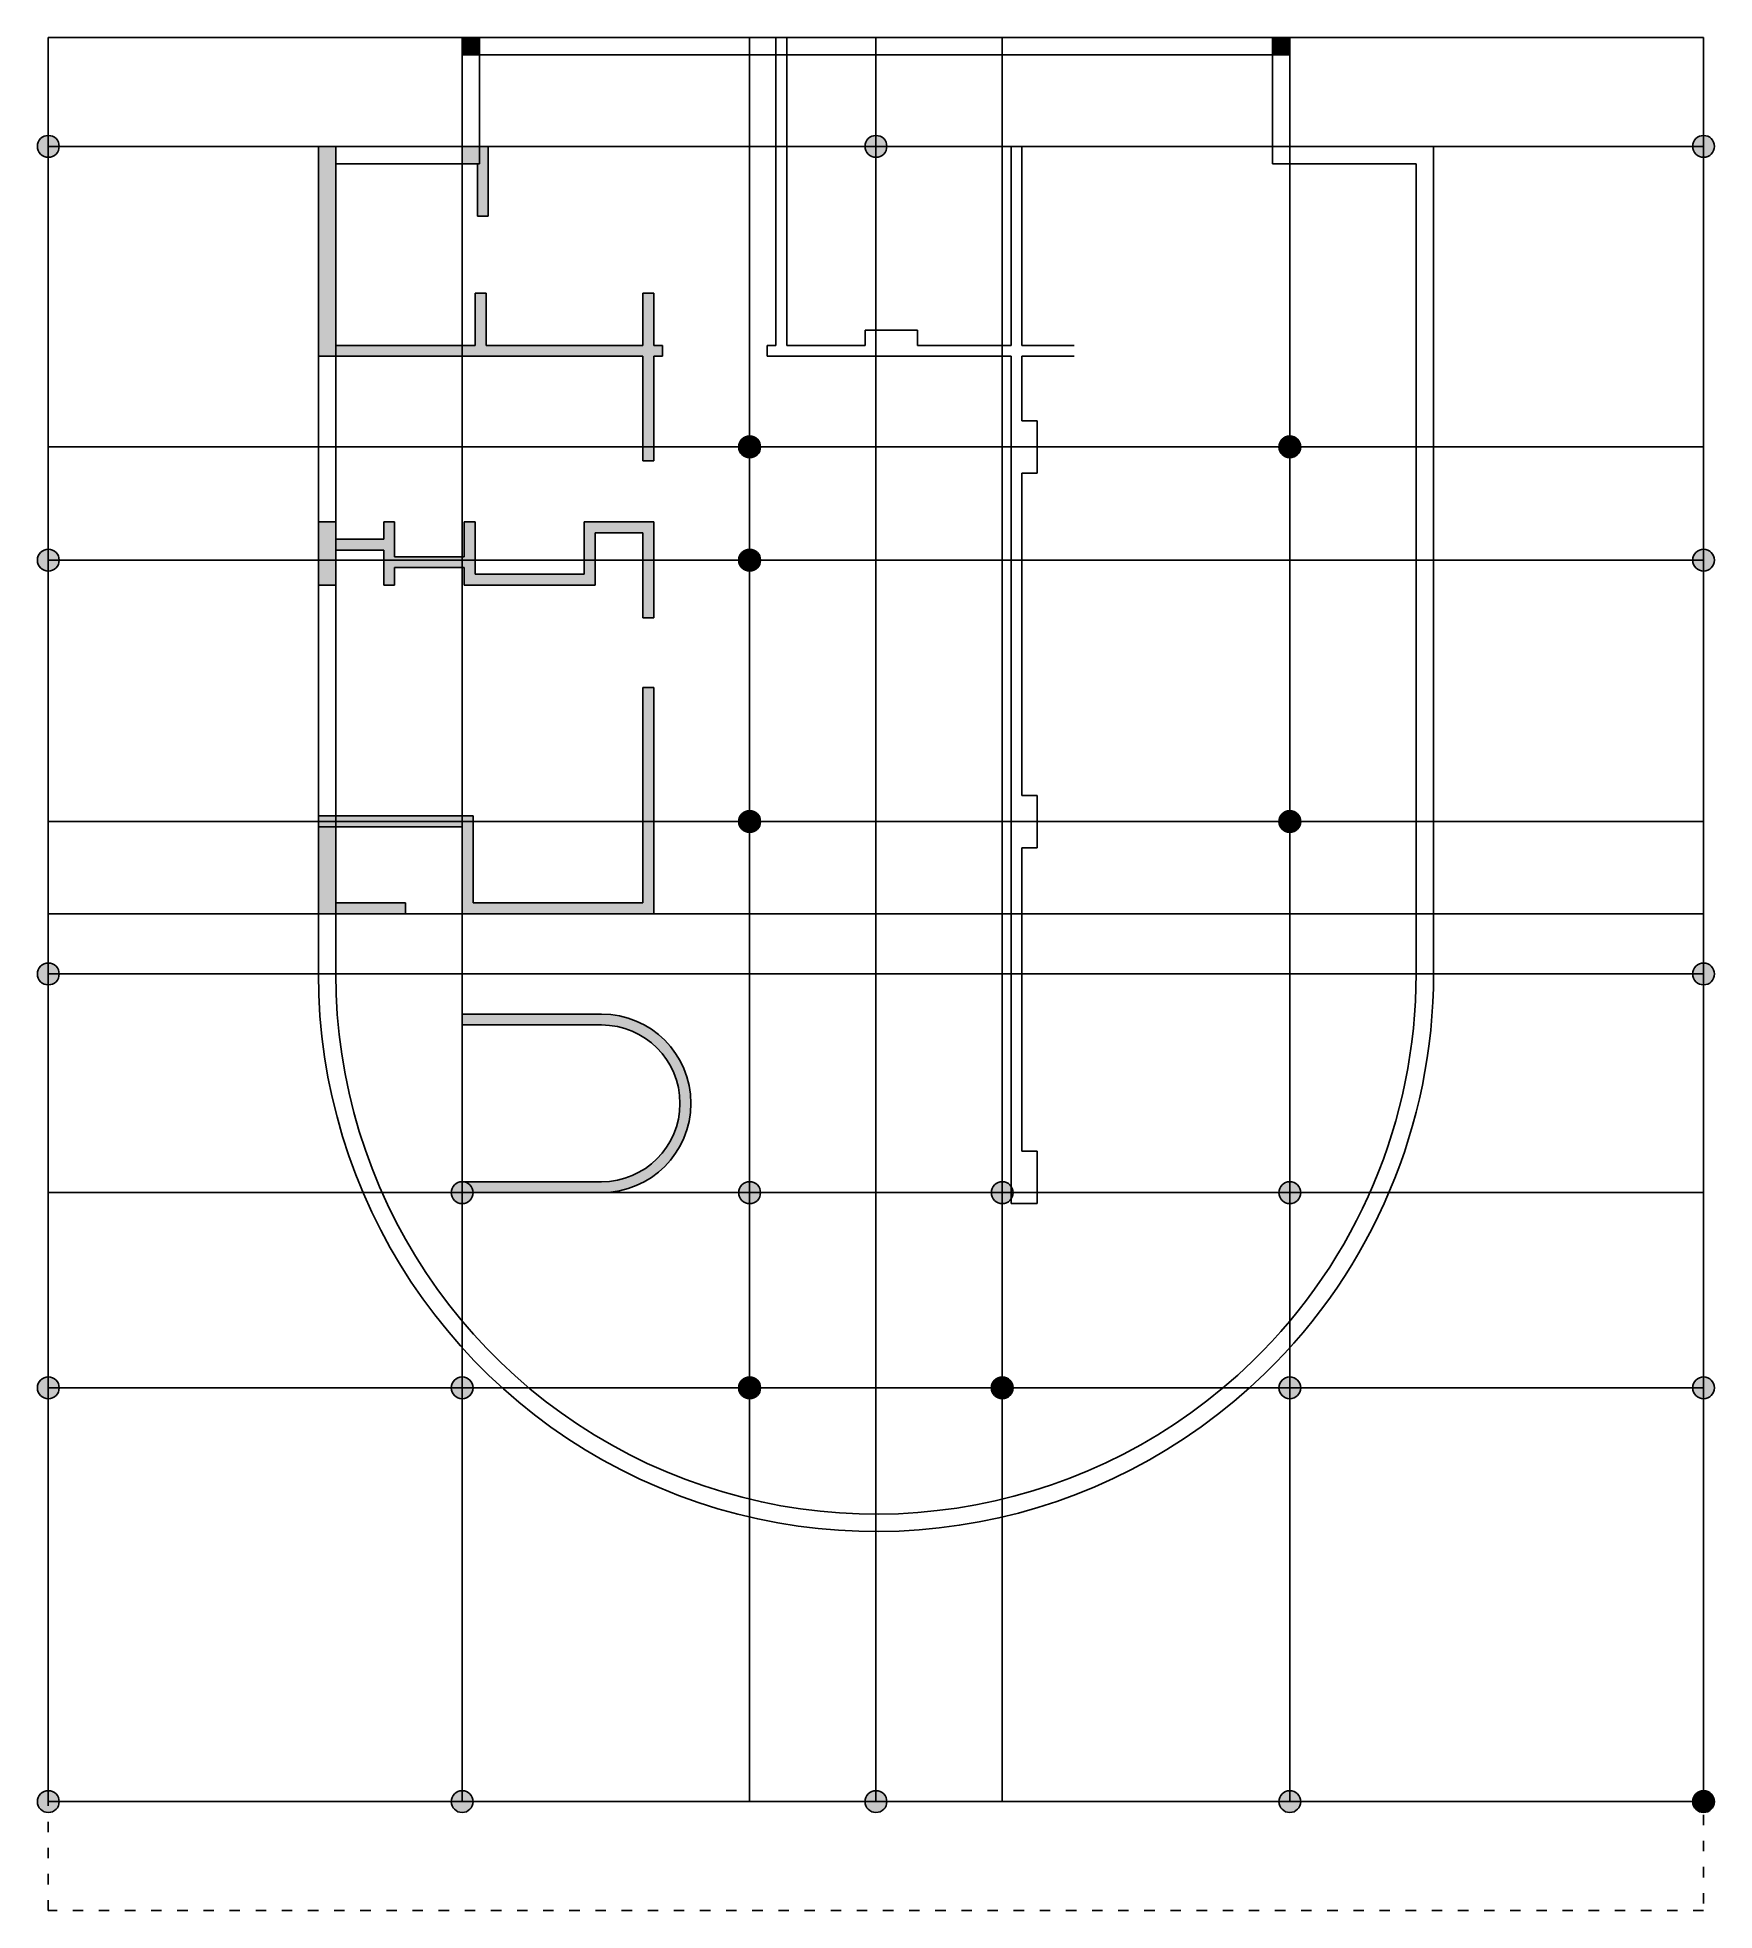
# Model space of a CAD drawing. Header units: millimetres. Extents: x 19789 to 21714, y 21259 to 23409.
import ezdxf

# ---------------------------------------------------------------- set-up
doc = ezdxf.new("R2010")
doc.units = ezdxf.units.MM
doc.linetypes.add('ACAD_ISO02W100', pattern=[15, 12, -3])
doc.linetypes.add('ACAD_ISO03W100', pattern=[30, 12, -18])
for name, color, linetype in [('Costruzione', 1, 'Continuous'), ('Layer Proiezione', 2, 'Continuous'), ('Murature', 7, 'Continuous'), ('Serramenti', 4, 'Continuous')]:
    doc.layers.add(name, color=color, linetype=linetype)

msp = doc.modelspace()

# ---------------------------------------------------------------- hatches: boundary and pattern name
at = {"layer": 'Murature'}
h = msp.add_hatch(color=256, dxfattribs=at)
h.dxf.hatch_style = 1
h.paths.add_polyline_path([(20296.2, 23408.6), (20276.2, 23408.6), (20276.2, 23388.6), (20296.2, 23388.6)])
h = msp.add_hatch(color=256, dxfattribs=at)
h.dxf.hatch_style = 1
h.paths.add_polyline_path([(21226.2, 23408.6), (21206.2, 23408.6), (21206.2, 23388.6), (21226.2, 23388.6)])
at = {"layer": 'Murature', "linetype": 'ACAD_ISO02W100'}
h = msp.add_hatch(color=256, dxfattribs=at)
h.dxf.hatch_style = 1
h.paths.add_polyline_path([(21713.7, 21858.6, 0.414214), (21701.2, 21871.1), (21701.2, 21846.1, 0.414214)])
h.paths.add_polyline_path([(21701.2, 21871.1, 0.414214), (21688.7, 21858.6), (21701.2, 21858.6)])
h.paths.add_polyline_path([(21701.2, 21858.6), (21688.7, 21858.6, 0.414214), (21701.2, 21846.1)])
h.paths.add_polyline_path([(21238.7, 21858.6), (21226.2, 21858.6), (21226.2, 21846.1, 0.414214)])
h.paths.add_polyline_path([(21226.2, 21858.6), (21213.7, 21858.6, 0.414214), (21226.2, 21846.1)])
h.paths.add_polyline_path([(21226.2, 21871.1, 0.414214), (21213.7, 21858.6), (21226.2, 21858.6)])
h.paths.add_polyline_path([(21226.2, 21871.1), (21226.2, 21858.6), (21238.7, 21858.6, 0.414214)])
h.paths.add_polyline_path([(21238.7, 21383.6), (21213.7, 21383.6, 1)])
h.paths.add_polyline_path([(21226.2, 21396.1, 0.414214), (21213.7, 21383.6), (21226.2, 21383.6)])
h.paths.add_polyline_path([(21226.2, 21396.1), (21226.2, 21383.6), (21238.7, 21383.6, 0.414214)])
h.paths.add_polyline_path([(21701.2, 22333.6), (21688.7, 22333.6, 0.414214), (21701.2, 22321.1)])
h.paths.add_polyline_path([(21701.2, 22346.1, 0.414214), (21688.7, 22333.6), (21701.2, 22333.6)])
h.paths.add_polyline_path([(21701.2, 22346.1), (21701.2, 22321.1, 0.414214), (21713.7, 22333.6, 0.414214)])
h.paths.add_polyline_path([(21713.7, 22808.6, 0.414214), (21701.2, 22821.1), (21701.2, 22796.1, 0.414214)])
h.paths.add_polyline_path([(21701.2, 22821.1, 0.414214), (21688.7, 22808.6), (21701.2, 22808.6)])
h.paths.add_polyline_path([(21701.2, 22808.6), (21688.7, 22808.6, 0.414214), (21701.2, 22796.1)])
h.paths.add_polyline_path([(21701.2, 23296.1), (21701.2, 23271.1, 0.414214), (21713.7, 23283.6, 0.414214)])
h.paths.add_polyline_path([(21701.2, 23296.1, 0.414214), (21688.7, 23283.6), (21701.2, 23283.6)])
h.paths.add_polyline_path([(21701.2, 23283.6), (21688.7, 23283.6, 0.414214), (21701.2, 23271.1)])
h.paths.add_polyline_path([(20763.7, 23283.6), (20751.2, 23283.6), (20751.2, 23271.1, 0.414214)])
h.paths.add_polyline_path([(20751.2, 23283.6), (20738.7, 23283.6, 0.414214), (20751.2, 23271.1)])
h.paths.add_polyline_path([(20751.2, 23296.1, 0.414214), (20738.7, 23283.6), (20751.2, 23283.6)])
h.paths.add_polyline_path([(20751.2, 23296.1), (20751.2, 23283.6), (20763.7, 23283.6, 0.414214)])
h.paths.add_polyline_path([(19813.7, 23283.6), (19801.2, 23283.6), (19801.2, 23271.1, 0.414214)])
h.paths.add_polyline_path([(19801.2, 23296.1, 0.414214), (19788.7, 23283.6, 0.414214), (19801.2, 23271.1)])
h.paths.add_polyline_path([(19801.2, 23296.1), (19801.2, 23283.6), (19813.7, 23283.6, 0.414214)])
h.paths.add_polyline_path([(19813.7, 22808.6), (19801.2, 22808.6), (19801.2, 22796.1, 0.414214)])
h.paths.add_polyline_path([(19801.2, 22821.1, 0.414214), (19788.7, 22808.6, 0.414214), (19801.2, 22796.1)])
h.paths.add_polyline_path([(19801.2, 22821.1), (19801.2, 22808.6), (19813.7, 22808.6, 0.414214)])
h.paths.add_polyline_path([(19813.7, 22333.6), (19801.2, 22333.6), (19801.2, 22321.1, 0.414214)])
h.paths.add_polyline_path([(19801.2, 22346.1, 0.414214), (19788.7, 22333.6, 0.414214), (19801.2, 22321.1)])
h.paths.add_polyline_path([(19801.2, 22346.1), (19801.2, 22333.6), (19813.7, 22333.6, 0.414214)])
h.paths.add_polyline_path([(19813.7, 21858.6), (19801.2, 21858.6), (19801.2, 21846.1, 0.414214)])
h.paths.add_polyline_path([(19801.2, 21871.1, 0.414214), (19788.7, 21858.6, 0.414214), (19801.2, 21846.1)])
h.paths.add_polyline_path([(19801.2, 21871.1), (19801.2, 21858.6), (19813.7, 21858.6, 0.414214)])
h.paths.add_polyline_path([(19813.7, 21383.6), (19801.2, 21383.6), (19801.2, 21371.1, 0.414214)])
h.paths.add_polyline_path([(19801.2, 21396.1, 0.414214), (19788.7, 21383.6, 0.414214), (19801.2, 21371.1)])
h.paths.add_polyline_path([(19801.2, 21396.1), (19801.2, 21383.6), (19813.7, 21383.6, 0.414214)])
h.paths.add_polyline_path([(20288.7, 21383.6), (20263.7, 21383.6, 1)])
h.paths.add_polyline_path([(20276.2, 21396.1, 0.414214), (20263.7, 21383.6), (20276.2, 21383.6)])
h.paths.add_polyline_path([(20276.2, 21396.1), (20276.2, 21383.6), (20288.7, 21383.6, 0.414214)])
h.paths.add_polyline_path([(20763.7, 21383.6), (20738.7, 21383.6, 1)])
h.paths.add_polyline_path([(20751.2, 21396.1, 0.414214), (20738.7, 21383.6), (20751.2, 21383.6)])
h.paths.add_polyline_path([(20751.2, 21396.1), (20751.2, 21383.6), (20763.7, 21383.6, 0.414214)])
h.paths.add_polyline_path([(20276.2, 21871.1, 0.414214), (20263.7, 21858.6), (20276.2, 21858.6)])
h.paths.add_polyline_path([(20276.2, 21858.6), (20263.7, 21858.6, 0.414214), (20276.2, 21846.1)])
h.paths.add_polyline_path([(20288.7, 21858.6), (20276.2, 21858.6), (20276.2, 21846.1, 0.414214)])
h.paths.add_polyline_path([(20276.2, 21871.1), (20276.2, 21858.6), (20288.7, 21858.6, 0.414214)])
at = {"layer": 'Murature'}
h = msp.add_hatch(color=256, dxfattribs=at)
h.dxf.hatch_style = 1
h.paths.add_polyline_path([(20496.2, 23042.6), (20506.2, 23042.6), (20506.2, 23055.1), (20496.2, 23055.1), (20496.2, 23115.1), (20483.7, 23115.1), (20483.7, 23055.1), (20303.7, 23055.1), (20303.7, 23115.1), (20291.2, 23115.1), (20291.2, 23055.1), (20276.2, 23055.1), (20276.2, 23042.6), (20483.7, 23042.6), (20483.7, 22938.6), (20496.2, 22938.6)])
h.paths.add_polyline_path([(20496.2, 22938.6), (20483.7, 22938.6), (20483.7, 22922.6), (20496.2, 22922.6)])
h.paths.add_polyline_path([(20276.2, 23055.1), (20131.2, 23055.1), (20131.2, 23042.6), (20276.2, 23042.6)])
h.paths.add_polyline_path([(20131.2, 23283.6), (20111.2, 23283.6), (20111.2, 23042.6), (20131.2, 23042.6), (20131.2, 23055.1)])
h = msp.add_hatch(color=256, dxfattribs=at)
h.dxf.hatch_style = 1
h.paths.add_polyline_path([(20296.2, 23283.6), (20276.2, 23283.6), (20276.2, 23263.6), (20293.7, 23263.6), (20296.2, 23263.6)])
h.paths.add_polyline_path([(20306.2, 23283.6), (20296.2, 23283.6), (20296.2, 23263.6), (20293.7, 23263.6), (20293.7, 23203.6), (20306.2, 23203.6)])
h = msp.add_hatch(color=256, dxfattribs=at)
h.dxf.hatch_style = 1
h.paths.add_polyline_path([(20606.2, 22951.1, 0.414214), (20593.7, 22938.6), (20606.2, 22938.6)])
h.paths.add_polyline_path([(20606.2, 22951.1), (20606.2, 22938.6), (20618.7, 22938.6, 0.414214)])
h.paths.add_polyline_path([(20618.7, 22938.6), (20606.2, 22938.6), (20606.2, 22926.1, 0.414214)])
h.paths.add_polyline_path([(20606.2, 22938.6), (20593.7, 22938.6, 0.414214), (20606.2, 22926.1)])
h = msp.add_hatch(color=256, dxfattribs=at)
h.dxf.hatch_style = 1
h.paths.add_polyline_path([(21226.2, 22951.1, 0.414214), (21213.7, 22938.6), (21226.2, 22938.6)])
h.paths.add_polyline_path([(21226.2, 22951.1), (21226.2, 22938.6), (21238.7, 22938.6, 0.414214)])
h.paths.add_polyline_path([(21238.7, 22938.6), (21226.2, 22938.6), (21226.2, 22926.1, 0.414214)])
h.paths.add_polyline_path([(21226.2, 22938.6), (21213.7, 22938.6, 0.414214), (21226.2, 22926.1)])
h = msp.add_hatch(color=256, dxfattribs=at)
h.dxf.hatch_style = 1
h.paths.add_polyline_path([(20496.2, 22852.6), (20416.2, 22852.6), (20416.2, 22808.6), (20428.7, 22808.6), (20428.7, 22840.1), (20483.7, 22840.1), (20483.7, 22808.6), (20496.2, 22808.6)])
h.paths.add_polyline_path([(20496.2, 22808.6), (20483.7, 22808.6), (20483.7, 22742.6), (20496.2, 22742.6), (20496.2, 22752.6)])
h.paths.add_polyline_path([(20428.7, 22808.6), (20416.2, 22808.6), (20416.2, 22792.6), (20291.2, 22792.6), (20291.2, 22808.6), (20276.2, 22808.6), (20276.2, 22800.1), (20278.7, 22800.1), (20278.7, 22780.1), (20428.7, 22780.1)])
h.paths.add_polyline_path([(20291.2, 22852.6), (20278.7, 22852.6), (20278.7, 22812.6), (20276.2, 22812.6), (20276.2, 22808.6), (20291.2, 22808.6)])
h.paths.add_polyline_path([(20198.7, 22852.6), (20186.2, 22852.6), (20186.2, 22832.6), (20131.2, 22832.6), (20131.2, 22820.1), (20186.2, 22820.1), (20186.2, 22808.6), (20276.2, 22808.6), (20276.2, 22812.6), (20198.7, 22812.6)])
h.paths.add_polyline_path([(20276.2, 22808.6), (20186.2, 22808.6), (20186.2, 22780.1), (20198.7, 22780.1), (20198.7, 22800.1), (20276.2, 22800.1)])
h.paths.add_polyline_path([(20131.2, 22820.1), (20131.2, 22832.6), (20131.2, 22852.6), (20111.2, 22852.6), (20111.2, 22808.6), (20131.2, 22808.6)])
h.paths.add_polyline_path([(20131.2, 22808.6), (20111.2, 22808.6), (20111.2, 22780.1), (20131.2, 22780.1)])
h = msp.add_hatch(color=256, dxfattribs=at)
h.dxf.hatch_style = 1
h.paths.add_polyline_path([(20606.2, 22821.1, 0.414214), (20593.7, 22808.6), (20606.2, 22808.6)])
h.paths.add_polyline_path([(20606.2, 22821.1), (20606.2, 22808.6), (20618.7, 22808.6, 0.414214)])
h.paths.add_polyline_path([(20618.7, 22808.6), (20606.2, 22808.6), (20606.2, 22796.1, 0.414214)])
h.paths.add_polyline_path([(20606.2, 22808.6), (20593.7, 22808.6, 0.414214), (20606.2, 22796.1)])
h = msp.add_hatch(color=256, dxfattribs=at)
h.dxf.hatch_style = 1
h.paths.add_polyline_path([(20288.7, 22508.6), (20276.2, 22508.6), (20276.2, 22402.6), (20496.2, 22402.6), (20496.2, 22508.6), (20483.7, 22508.6), (20483.7, 22415.1), (20288.7, 22415.1)])
h.paths.add_polyline_path([(20496.2, 22662.6), (20483.7, 22662.6), (20483.7, 22508.6), (20496.2, 22508.6)])
h.paths.add_polyline_path([(20288.7, 22515.1), (20276.2, 22515.1), (20276.2, 22508.6), (20288.7, 22508.6)])
h.paths.add_polyline_path([(20276.2, 22515.1), (20131.2, 22515.1), (20131.2, 22508.6), (20276.2, 22508.6)])
h.paths.add_polyline_path([(20276.2, 22508.6), (20131.2, 22508.6), (20131.2, 22502.6), (20276.2, 22502.6)])
h.paths.add_polyline_path([(20131.2, 22515.1), (20111.2, 22515.1), (20111.2, 22508.6), (20131.2, 22508.6)])
h.paths.add_polyline_path([(20131.2, 22508.6), (20111.2, 22508.6), (20111.2, 22502.6), (20131.2, 22502.6)])
h = msp.add_hatch(color=256, dxfattribs=at)
h.dxf.hatch_style = 1
h.paths.add_polyline_path([(20606.2, 22521.1), (20606.2, 22508.6), (20618.7, 22508.6, 0.414214)])
h.paths.add_polyline_path([(20606.2, 22521.1, 0.414214), (20593.7, 22508.6), (20606.2, 22508.6)])
h.paths.add_polyline_path([(20606.2, 22508.6), (20593.7, 22508.6, 0.414214), (20606.2, 22496.1)])
h.paths.add_polyline_path([(20618.7, 22508.6), (20606.2, 22508.6), (20606.2, 22496.1, 0.414214)])
h = msp.add_hatch(color=256, dxfattribs=at)
h.dxf.hatch_style = 1
h.paths.add_polyline_path([(21226.2, 22521.1, 0.414214), (21213.7, 22508.6), (21226.2, 22508.6)])
h.paths.add_polyline_path([(21226.2, 22521.1), (21226.2, 22508.6), (21238.7, 22508.6, 0.414214)])
h.paths.add_polyline_path([(21238.7, 22508.6), (21226.2, 22508.6), (21226.2, 22496.1, 0.414214)])
h.paths.add_polyline_path([(21226.2, 22508.6), (21213.7, 22508.6, 0.414214), (21226.2, 22496.1)])
h = msp.add_hatch(color=256, dxfattribs=at)
h.dxf.hatch_style = 1
h.paths.add_polyline_path([(20131.2, 22502.6), (20111.2, 22502.6), (20111.2, 22402.6), (20131.2, 22402.6)])
h.paths.add_polyline_path([(20211.2, 22415.1), (20131.2, 22415.1), (20131.2, 22402.6), (20211.2, 22402.6)])
h = msp.add_hatch(color=256, dxfattribs=at)
h.dxf.hatch_style = 1
h.paths.add_polyline_path([(20436.2, 22287.6), (20276.2, 22287.6), (20276.2, 22275.1), (20436.2, 22275.1, -1), (20436.2, 22095.1), (20276.2, 22095.1, -0.414214), (20288.7, 22082.6), (20436.2, 22082.6, 1)])
h = msp.add_hatch(color=256, dxfattribs=at)
h.dxf.hatch_style = 1
h.paths.add_polyline_path([(20276.2, 22095.1, 0.414214), (20263.7, 22082.6), (20276.2, 22082.6)])
h.paths.add_polyline_path([(20276.2, 22095.1), (20276.2, 22082.6), (20288.7, 22082.6, 0.414214)])
h.paths.add_polyline_path([(20288.7, 22082.6), (20276.2, 22082.6), (20276.2, 22070.1, 0.414214)])
h.paths.add_polyline_path([(20276.2, 22082.6), (20263.7, 22082.6, 0.414214), (20276.2, 22070.1)])
h.paths.add_polyline_path([(20606.2, 22095.1, 0.414214), (20593.7, 22082.6), (20606.2, 22082.6)])
h.paths.add_polyline_path([(20606.2, 22095.1), (20606.2, 22082.6), (20618.7, 22082.6, 0.414214)])
h.paths.add_polyline_path([(20618.7, 22082.6), (20606.2, 22082.6), (20606.2, 22070.1, 0.414214)])
h.paths.add_polyline_path([(20606.2, 22082.6), (20593.7, 22082.6, 0.414214), (20606.2, 22070.1)])
h.paths.add_polyline_path([(20896.2, 22082.6), (20883.7, 22082.6, 0.414214), (20896.2, 22070.1)])
h.paths.add_polyline_path([(20896.2, 22095.1, 0.414214), (20883.7, 22082.6), (20896.2, 22082.6)])
h.paths.add_polyline_path([(20896.2, 22095.1), (20896.2, 22082.6), (20908.7, 22082.6, 0.414214)])
h.paths.add_polyline_path([(20908.7, 22082.6), (20896.2, 22082.6), (20896.2, 22070.1, 0.414214)])
h.paths.add_polyline_path([(21226.2, 22095.1, 0.414214), (21213.7, 22082.6), (21226.2, 22082.6)])
h.paths.add_polyline_path([(21226.2, 22095.1), (21226.2, 22082.6), (21238.7, 22082.6, 0.414214)])
h.paths.add_polyline_path([(21238.7, 22082.6), (21226.2, 22082.6), (21226.2, 22070.1, 0.414214)])
h.paths.add_polyline_path([(21226.2, 22082.6), (21213.7, 22082.6, 0.414214), (21226.2, 22070.1)])
h = msp.add_hatch(color=256, dxfattribs=at)
h.dxf.hatch_style = 1
h.paths.add_polyline_path([(20606.2, 21871.1, 0.414214), (20593.7, 21858.6), (20606.2, 21858.6)])
h.paths.add_polyline_path([(20606.2, 21871.1), (20606.2, 21858.6), (20618.7, 21858.6, 0.414214)])
h.paths.add_polyline_path([(20618.7, 21858.6), (20606.2, 21858.6), (20606.2, 21846.1, 0.414214)])
h.paths.add_polyline_path([(20606.2, 21858.6), (20593.7, 21858.6, 0.414214), (20606.2, 21846.1)])
h = msp.add_hatch(color=256, dxfattribs=at)
h.dxf.hatch_style = 1
h.paths.add_polyline_path([(20896.2, 21871.1, 0.414214), (20883.7, 21858.6), (20896.2, 21858.6)])
h.paths.add_polyline_path([(20896.2, 21871.1), (20896.2, 21858.6), (20908.7, 21858.6, 0.414214)])
h.paths.add_polyline_path([(20908.7, 21858.6), (20896.2, 21858.6), (20896.2, 21846.1, 0.414214)])
h.paths.add_polyline_path([(20896.2, 21858.6), (20883.7, 21858.6, 0.414214), (20896.2, 21846.1)])
at = {"layer": 'Murature', "linetype": 'ACAD_ISO02W100'}
h = msp.add_hatch(color=256, dxfattribs=at)
h.dxf.hatch_style = 1
h.paths.add_polyline_path([(21713.7, 21383.6, 0.414214), (21701.2, 21396.1), (21701.2, 21371.1, 0.414214)])
h.paths.add_polyline_path([(21701.2, 21383.6), (21688.7, 21383.6, 0.414214), (21701.2, 21371.1)])
h.paths.add_polyline_path([(21701.2, 21396.1, 0.414214), (21688.7, 21383.6), (21701.2, 21383.6)])

# ---------------------------------------------------------------- linework, layer by layer
at = {"layer": 'Costruzione'}
for p, q in [((21701.2, 23408.6), (19801.2, 23408.6)), ((19801.2, 23408.6), (19801.2, 21383.6)), ((20276.2, 21383.6), (20276.2, 23408.6)), ((20606.2, 21383.6), (20606.2, 23408.6)), ((20751.2, 23408.6), (20751.2, 21383.6)), ((20896.2, 21383.6), (20896.2, 23408.6)), ((21226.2, 21383.6), (21226.2, 23408.6)), ((21701.2, 21383.6), (21701.2, 23408.6)), ((19801.2, 23283.6), (21701.2, 23283.6)), ((21701.2, 22938.6), (19801.2, 22938.6)), ((21701.2, 22808.6), (19801.2, 22808.6)), ((21701.2, 22508.6), (19801.2, 22508.6)), ((21701.2, 22402.6), (19801.2, 22402.6)), ((19801.2, 22333.6), (21701.2, 22333.6)), ((21701.2, 22082.6), (19801.2, 22082.6)), ((21701.2, 21858.6), (19801.2, 21858.6)), ((19801.2, 21383.6), (21701.2, 21383.6))]:
    msp.add_line(p, q, dxfattribs=at)
at = {"layer": 'Layer Proiezione', "linetype": 'ACAD_ISO03W100'}
for p, q in [((19801.2, 21258.6), (19801.2, 23408.6)), ((19801.2, 23408.6), (21701.2, 23408.6)), ((21701.2, 23408.6), (21701.2, 21258.6)), ((21701.2, 21258.6), (19801.2, 21258.6))]:
    msp.add_line(p, q, dxfattribs=at)
at = {"layer": 'Murature'}
for p, q in [((20276.2, 23283.6), (20276.2, 23408.6)), ((20276.2, 23408.6), (21226.2, 23408.6)), ((20276.2, 23388.6), (20276.2, 23408.6)), ((20276.2, 23408.6), (20296.2, 23408.6)), ((20296.2, 23408.6), (20296.2, 23388.6)), ((20636.2, 23408.6), (20636.2, 23055.1)), ((20648.7, 23408.6), (20648.7, 23055.1)), ((21226.2, 23408.6), (21206.2, 23408.6)), ((21206.2, 23408.6), (21206.2, 23388.6)), ((21226.2, 23408.6), (21226.2, 23283.6)), ((21226.2, 23388.6), (21226.2, 23408.6)), ((20296.2, 23388.6), (20276.2, 23388.6)), ((20296.2, 23263.6), (20296.2, 23388.6)), ((20296.2, 23388.6), (21206.2, 23388.6)), ((21206.2, 23388.6), (21206.2, 23263.6)), ((21206.2, 23388.6), (21226.2, 23388.6)), ((20111.2, 22333.6), (20111.2, 23283.6)), ((20111.2, 23283.6), (20276.2, 23283.6)), ((20131.2, 23283.6), (20111.2, 23283.6)), ((20111.2, 23283.6), (20111.2, 23042.6)), ((20131.2, 23055.1), (20131.2, 23283.6)), ((20131.2, 22333.6), (20131.2, 23263.6)), ((20131.2, 23263.6), (20296.2, 23263.6)), ((20276.2, 23283.6), (20306.2, 23283.6)), ((20276.2, 23263.6), (20276.2, 23283.6)), ((20293.7, 23263.6), (20276.2, 23263.6)), ((20293.7, 23203.6), (20293.7, 23263.6)), ((20306.2, 23283.6), (20306.2, 23203.6)), ((20906.2, 23055.1), (20906.2, 23283.6)), ((20906.2, 23283.6), (20918.7, 23283.6)), ((20918.7, 23283.6), (20918.7, 23055.1)), ((21206.2, 23263.6), (21371.2, 23263.6)), ((21391.2, 23283.6), (21226.2, 23283.6)), ((21371.2, 23263.6), (21371.2, 22333.6)), ((21391.2, 22333.6), (21391.2, 23283.6)), ((20306.2, 23203.6), (20293.7, 23203.6)), ((20303.7, 23115.1), (20291.2, 23115.1)), ((20291.2, 23115.1), (20291.2, 23055.1)), ((20303.7, 23055.1), (20303.7, 23115.1)), ((20496.2, 23115.1), (20483.7, 23115.1)), ((20483.7, 23115.1), (20483.7, 23055.1)), ((20496.2, 23055.1), (20496.2, 23115.1)), ((20738.7, 23055.1), (20738.7, 23072.6)), ((20738.7, 23072.6), (20798.7, 23072.6)), ((20798.7, 23072.6), (20798.7, 23055.1)), ((20291.2, 23055.1), (20131.2, 23055.1)), ((20483.7, 23055.1), (20303.7, 23055.1)), ((20506.2, 23055.1), (20496.2, 23055.1)), ((20506.2, 23042.6), (20506.2, 23055.1)), ((20636.2, 23055.1), (20626.2, 23055.1)), ((20626.2, 23055.1), (20626.2, 23042.6)), ((20648.7, 23055.1), (20738.7, 23055.1)), ((20798.7, 23055.1), (20906.2, 23055.1)), ((20918.7, 23055.1), (20978.7, 23055.1)), ((20111.2, 23042.6), (20483.7, 23042.6)), ((20483.7, 23042.6), (20483.7, 22922.6)), ((20496.2, 22922.6), (20496.2, 23042.6)), ((20496.2, 23042.6), (20506.2, 23042.6)), ((20626.2, 23042.6), (20906.2, 23042.6)), ((20906.2, 23042.6), (20906.2, 22070.1)), ((20918.7, 22968.6), (20918.7, 23042.6)), ((20918.7, 23042.6), (20978.7, 23042.6)), ((20936.2, 22968.6), (20918.7, 22968.6)), ((20936.2, 22908.6), (20936.2, 22968.6)), ((20496.2, 22922.6), (20483.7, 22922.6)), ((20918.7, 22538.6), (20918.7, 22908.6)), ((20918.7, 22908.6), (20936.2, 22908.6)), ((20111.2, 22780.1), (20111.2, 22852.6)), ((20111.2, 22852.6), (20131.2, 22852.6)), ((20131.2, 22852.6), (20131.2, 22832.6)), ((20186.2, 22832.6), (20186.2, 22852.6)), ((20186.2, 22852.6), (20198.7, 22852.6)), ((20198.7, 22852.6), (20198.7, 22812.6)), ((20278.7, 22812.6), (20278.7, 22852.6)), ((20278.7, 22852.6), (20291.2, 22852.6)), ((20291.2, 22852.6), (20291.2, 22792.6)), ((20496.2, 22852.6), (20416.2, 22852.6)), ((20416.2, 22852.6), (20416.2, 22792.6)), ((20483.7, 22840.1), (20428.7, 22840.1)), ((20428.7, 22840.1), (20428.7, 22780.1)), ((20483.7, 22742.6), (20483.7, 22840.1)), ((20496.2, 22752.6), (20496.2, 22852.6)), ((20131.2, 22832.6), (20186.2, 22832.6)), ((20186.2, 22820.1), (20131.2, 22820.1)), ((20131.2, 22820.1), (20131.2, 22780.1)), ((20186.2, 22780.1), (20186.2, 22820.1)), ((20198.7, 22812.6), (20278.7, 22812.6)), ((20278.7, 22800.1), (20198.7, 22800.1)), ((20198.7, 22800.1), (20198.7, 22780.1)), ((20278.7, 22780.1), (20278.7, 22800.1)), ((20416.2, 22792.6), (20291.2, 22792.6)), ((20131.2, 22780.1), (20111.2, 22780.1)), ((20198.7, 22780.1), (20186.2, 22780.1)), ((20428.7, 22780.1), (20278.7, 22780.1)), ((20496.2, 22742.6), (20496.2, 22752.6)), ((20496.2, 22742.6), (20483.7, 22742.6)), ((20496.2, 22662.6), (20483.7, 22662.6)), ((20483.7, 22662.6), (20483.7, 22415.1)), ((20496.2, 22402.6), (20496.2, 22662.6)), ((20936.2, 22538.6), (20918.7, 22538.6)), ((20936.2, 22478.6), (20936.2, 22538.6)), ((20288.7, 22515.1), (20111.2, 22515.1)), ((20111.2, 22515.1), (20111.2, 22502.6)), ((20288.7, 22415.1), (20288.7, 22515.1)), ((20111.2, 22502.6), (20276.2, 22502.6)), ((20276.2, 22502.6), (20276.2, 22402.6)), ((20918.7, 22130.1), (20918.7, 22478.6)), ((20918.7, 22478.6), (20936.2, 22478.6)), ((20211.2, 22415.1), (20131.2, 22415.1)), ((20211.2, 22402.6), (20211.2, 22415.1)), ((20483.7, 22415.1), (20288.7, 22415.1)), ((20111.2, 22402.6), (20211.2, 22402.6)), ((20276.2, 22402.6), (20496.2, 22402.6)), ((20276.2, 22287.6), (20436.2, 22287.6)), ((20276.2, 22287.6), (20276.2, 22275.1)), ((20276.2, 22275.1), (20436.2, 22275.1)), ((20936.2, 22130.1), (20918.7, 22130.1)), ((20936.2, 22070.1), (20936.2, 22130.1)), ((20276.2, 22095.1), (20436.2, 22095.1)), ((20276.2, 22082.6), (20436.2, 22082.6)), ((20906.2, 22070.1), (20936.2, 22070.1))]:
    msp.add_line(p, q, dxfattribs=at)
for centre in [(19801.2, 23283.6), (20751.2, 23283.6), (21701.2, 23283.6), (20606.2, 22938.6), (21226.2, 22938.6), (19801.2, 22808.6), (20606.2, 22808.6), (21701.2, 22808.6), (20606.2, 22508.6), (21226.2, 22508.6), (19801.2, 22333.6), (21701.2, 22333.6), (20276.2, 22082.6), (20606.2, 22082.6), (20896.2, 22082.6), (21226.2, 22082.6), (19801.2, 21858.6), (20276.2, 21858.6), (20606.2, 21858.6), (20896.2, 21858.6), (21226.2, 21858.6), (21701.2, 21858.6), (19801.2, 21383.6), (20276.2, 21383.6), (20751.2, 21383.6), (21226.2, 21383.6), (21701.2, 21383.6)]:
    msp.add_circle(centre, 12.5, dxfattribs=at)
for centre, radius, start, end in [((20751.2, 22333.6), 620, 314.2152, 0), ((20751.2, 22333.6), 640, 314.2152, 0), ((20436.2, 22185.1), 102.5, 270, 90), ((20436.2, 22185.1), 90, 270, 90)]:
    msp.add_arc(centre, radius, start, end, dxfattribs=at)
at = {"layer": 'Serramenti'}
for radius in [640, 620]:
    msp.add_arc((20751.2, 22333.6), radius, 180, 314.2152, dxfattribs=at)

doc.saveas('drawing.dxf')
